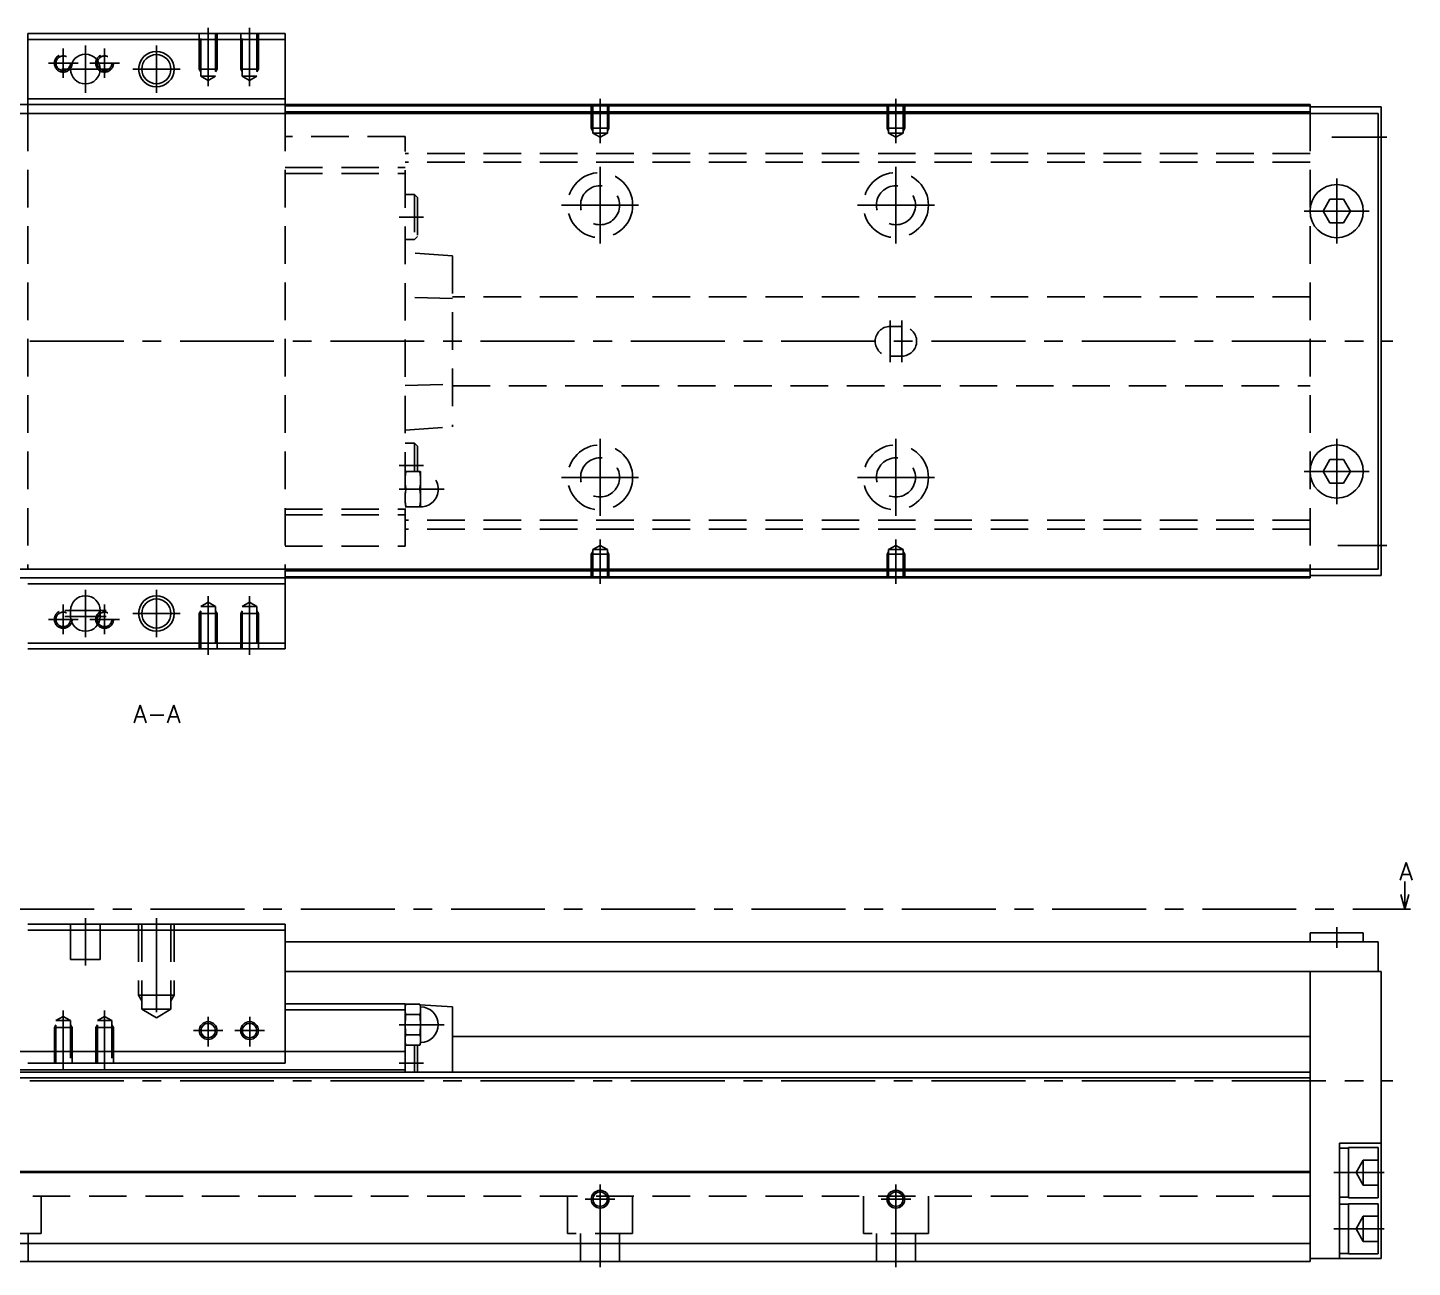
# Model space of a CAD drawing. Extents: x -2 to 786, y -8 to 353.
# Drawn here: x 551.9 to 785.9, y 9 to 218.5 of the extents above; entities that cross this region are included whole.
import ezdxf

# ---------------------------------------------------------------- set-up
doc = ezdxf.new("R2010")
doc.units = 0
doc.header["$LTSCALE"] = 0.5
doc.linetypes.add('CENTER', pattern=[50.8, 31.75, -6.35, 6.35, -6.35])
doc.linetypes.add('DASHED', pattern=[19.05, 12.7, -6.35])
for name, color, linetype in [('MSM_CENTER', 1, 'CENTER'), ('MSM_CONTINUOUS', 7, 'CONTINUOUS'), ('MSM_DASHED', 4, 'DASHED'), ('MSM_NARROW', 5, 'CONTINUOUS'), ('MSM_PART_NUMBER', 7, 'CONTINUOUS')]:
    doc.layers.add(name, color=color, linetype=linetype)
doc.styles.get("Standard").update_dxf_attribs({"font": 'txt.shx', "height": 3, "bigfont": 'bigfont.shx'})

msp = doc.modelspace()

# ---------------------------------------------------------------- linework, layer by layer
at = {"layer": 'MSM_CENTER'}
for p, q in [((582.42, 208.59), (582.42, 218.5)), ((589.42, 208.59), (589.42, 218.5)), ((561.67, 207.5), (561.67, 215.5)), ((573.67, 207.5), (573.67, 215.5)), ((557.92, 210), (557.92, 215)), ((564.92, 210), (564.92, 215)), ((555.42, 212.5), (560.42, 212.5)), ((557.67, 211.5), (565.67, 211.5)), ((562.42, 212.5), (567.42, 212.5)), ((569.67, 211.5), (577.67, 211.5)), ((648.67, 198.99), (648.67, 206.5)), ((698.67, 198.99), (698.67, 206.5)), ((772.34, 200), (781.67, 200)), ((772.34, 200), (781.67, 200)), ((648.67, 182), (648.67, 195)), ((698.67, 182), (698.67, 195)), ((773.17, 182), (773.17, 193)), ((773.17, 182), (773.17, 193)), ((642.17, 188.5), (655.17, 188.5)), ((692.17, 188.5), (705.17, 188.5)), ((767.67, 187.5), (778.67, 187.5)), ((767.67, 187.5), (778.67, 187.5)), ((618.82, 186.5), (614.72, 186.5)), ((697.67, 162), (697.67, 169)), ((699.67, 162), (699.67, 169)), ((323.67, 165.5), (782.67, 165.5)), ((648.67, 136), (648.67, 149)), ((698.67, 136), (698.67, 149)), ((773.17, 138), (773.17, 149)), ((773.17, 138), (773.17, 149)), ((618.82, 144.5), (614.72, 144.5)), ((767.67, 143.5), (778.67, 143.5)), ((767.67, 143.5), (778.67, 143.5)), ((622.32, 140.5), (614.72, 140.5)), ((642.17, 142.5), (655.17, 142.5)), ((692.17, 142.5), (705.17, 142.5)), ((648.67, 124.5), (648.67, 132.01)), ((698.67, 124.5), (698.67, 132.01)), ((773.34, 131), (781.67, 131)), ((773.34, 131), (781.67, 131)), ((561.67, 115.5), (561.67, 123.5)), ((573.67, 115.5), (573.67, 123.5)), ((582.42, 112.5), (582.42, 122.41)), ((589.42, 112.5), (589.42, 122.41)), ((557.92, 116), (557.92, 121)), ((558.17, 120), (565.17, 120)), ((564.92, 116), (564.92, 121)), ((569.67, 119.5), (577.67, 119.5)), ((555.42, 118.5), (560.42, 118.5)), ((558.17, 119), (565.17, 119)), ((562.42, 118.5), (567.42, 118.5)), ((318.67, 69.5), (785.67, 69.5)), ((561.67, 68), (561.67, 60)), ((573.67, 68), (573.67, 50.18)), ((773.17, 66.5), (773.17, 63)), ((773.17, 66.5), (773.17, 63)), ((557.92, 52.41), (557.92, 42.5)), ((564.92, 52.41), (564.92, 42.5)), ((582.42, 46.33), (582.42, 51.33)), ((589.48, 46.33), (589.48, 51.33)), ((622.32, 50), (614.72, 50)), ((584.92, 49), (579.92, 49)), ((591.92, 49), (586.92, 49)), ((618.82, 43.5), (614.72, 43.5)), ((323.67, 40.5), (782.67, 40.5)), ((772.67, 25), (781.17, 25)), ((772.67, 25), (781.17, 25)), ((648.67, 23), (648.67, 9)), ((698.67, 23), (698.67, 9)), ((646.17, 20.5), (651.17, 20.5)), ((696.17, 20.5), (701.17, 20.5)), ((772.67, 15.5), (781.17, 15.5)), ((772.67, 15.5), (781.17, 15.5))]:
    msp.add_line(p, q, dxfattribs=at)
at = {"layer": 'MSM_CONTINUOUS'}
for p, q in [((551.92, 217.5), (551.92, 204)), ((551.92, 217.5), (595.42, 217.5)), ((551.92, 216.5), (595.42, 216.5)), ((595.42, 217.5), (595.42, 204)), ((551.92, 206.5), (595.42, 206.5)), ((780.17, 204), (365.17, 204)), ((768.67, 205.5), (378.67, 205.5)), ((551.92, 205.5), (595.42, 205.5)), ((768.67, 205.3), (595.42, 205.3)), ((768.67, 204.3), (595.42, 204.3)), ((768.67, 205.5), (768.67, 204)), ((768.67, 205.5), (768.67, 204)), ((780.67, 205.1), (768.67, 205.1)), ((780.67, 205.1), (768.67, 205.1)), ((780.17, 204), (780.17, 127)), ((780.17, 204), (780.17, 127)), ((780.67, 205.1), (780.67, 125.9)), ((780.67, 205.1), (780.67, 125.9)), ((772.01, 189.5), (770.86, 187.5)), ((772.01, 189.5), (770.86, 187.5)), ((770.86, 187.5), (772.01, 185.5)), ((770.86, 187.5), (772.01, 185.5)), ((774.32, 189.5), (772.01, 189.5)), ((774.32, 189.5), (772.01, 189.5)), ((775.48, 187.5), (774.32, 189.5)), ((775.48, 187.5), (774.32, 189.5)), ((774.32, 185.5), (775.48, 187.5)), ((774.32, 185.5), (775.48, 187.5)), ((772.01, 185.5), (774.32, 185.5)), ((772.01, 185.5), (774.32, 185.5)), ((772.01, 145.5), (770.86, 143.5)), ((772.01, 145.5), (770.86, 143.5)), ((774.32, 145.5), (772.01, 145.5)), ((774.32, 145.5), (772.01, 145.5)), ((775.48, 143.5), (774.32, 145.5)), ((775.48, 143.5), (774.32, 145.5)), ((770.86, 143.5), (772.01, 141.5)), ((770.86, 143.5), (772.01, 141.5)), ((774.32, 141.5), (775.48, 143.5)), ((774.32, 141.5), (775.48, 143.5)), ((772.01, 141.5), (774.32, 141.5)), ((772.01, 141.5), (774.32, 141.5)), ((780.17, 127), (365.17, 127)), ((595.42, 127), (595.42, 113.5)), ((768.67, 126.7), (595.42, 126.7)), ((768.67, 127), (768.67, 125.5)), ((768.67, 127), (768.67, 125.5)), ((768.67, 125.5), (378.67, 125.5)), ((551.92, 125.5), (595.42, 125.5)), ((551.92, 124.5), (595.42, 124.5)), ((768.67, 125.7), (595.42, 125.7)), ((780.67, 125.9), (768.67, 125.9)), ((780.67, 125.9), (768.67, 125.9)), ((559.17, 120), (559.17, 119)), ((564.17, 119), (564.17, 120)), ((551.92, 114.5), (595.42, 114.5)), ((595.42, 113.5), (551.92, 113.5)), ((784.67, 69.5), (784.67, 74.23)), ((784.67, 69.5), (784, 72)), ((785.34, 72), (784.67, 69.5)), ((551.92, 67), (595.42, 67)), ((551.92, 66), (595.42, 66)), ((595.42, 43.5), (595.42, 67)), ((780.17, 64), (595.42, 64)), ((768.67, 65.5), (768.67, 64)), ((768.67, 65.5), (777.67, 65.5)), ((768.67, 65.5), (768.67, 64)), ((768.67, 65.5), (777.67, 65.5)), ((777.67, 64), (777.67, 65.5)), ((777.67, 64), (777.67, 65.5)), ((780.17, 64), (780.17, 59)), ((780.17, 64), (780.17, 59)), ((780.67, 59), (595.42, 59)), ((768.67, 59), (768.67, 10)), ((768.67, 59), (768.67, 10)), ((780.67, 59), (780.67, 10.5)), ((780.67, 59), (780.67, 10.5)), ((595.42, 53.5), (615.72, 53.5)), ((595.42, 52.5), (615.72, 52.5)), ((615.72, 53.5), (616.29, 53.46)), ((615.72, 53.5), (615.72, 42)), ((615.84, 53.46), (615.72, 53)), ((615.72, 52.41), (615.72, 52.6)), ((615.84, 53.46), (618.19, 53.46)), ((615.84, 51.73), (618.19, 51.73)), ((618.32, 53), (618.19, 53.46)), ((618.22, 53.34), (623.72, 53)), ((618.32, 47), (618.32, 53)), ((623.72, 53), (623.72, 42)), ((615.72, 47), (615.84, 46.54)), ((615.84, 48.27), (618.19, 48.27)), ((618.19, 46.54), (618.32, 47)), ((768.67, 48), (623.72, 48)), ((531.62, 45.5), (615.72, 45.5)), ((615.84, 46.54), (618.19, 46.54)), ((617.32, 46.54), (617.32, 42)), ((617.82, 46.54), (617.82, 42)), ((531.62, 42.4), (615.72, 42.4)), ((551.92, 43.5), (595.42, 43.5)), ((768.67, 42), (378.67, 42)), ((768.67, 41), (378.67, 41)), ((773.67, 30), (773.67, 10.5)), ((780.67, 30), (773.67, 30)), ((773.67, 30), (773.67, 10.5)), ((780.67, 30), (773.67, 30)), ((775.17, 29.15), (773.67, 29.15)), ((775.17, 29.15), (773.67, 29.15)), ((780.17, 29.25), (775.17, 29.25)), ((775.17, 29.25), (775.17, 20.75)), ((780.17, 29.25), (775.17, 29.25)), ((775.17, 29.25), (775.17, 20.75)), ((780.17, 29.25), (780.17, 20.75)), ((780.17, 29.25), (780.17, 20.75)), ((768.67, 25.2), (378.67, 25.2)), ((768.67, 25), (378.67, 25)), ((773.67, 20.85), (775.17, 20.85)), ((773.67, 20.85), (775.17, 20.85)), ((775.17, 19.65), (773.67, 19.65)), ((775.17, 19.65), (773.67, 19.65)), ((775.17, 20.75), (780.17, 20.75)), ((775.17, 20.75), (780.17, 20.75)), ((780.17, 19.75), (775.17, 19.75)), ((775.17, 19.75), (775.17, 11.25)), ((780.17, 19.75), (775.17, 19.75)), ((775.17, 19.75), (775.17, 11.25)), ((780.17, 19.75), (780.17, 11.25)), ((780.17, 19.75), (780.17, 11.25)), ((768.67, 13), (378.67, 13)), ((768.67, 10), (378.67, 10)), ((768.67, 10.5), (780.67, 10.5)), ((768.67, 10.5), (780.67, 10.5)), ((773.67, 11.35), (775.17, 11.35)), ((773.67, 11.35), (775.17, 11.35)), ((775.17, 11.25), (780.17, 11.25)), ((775.17, 11.25), (780.17, 11.25))]:
    msp.add_line(p, q, dxfattribs=at)
for centre, radius in [((561.67, 211.5), 2.5), ((573.67, 211.5), 2.46), ((773.17, 187.5), 4.5), ((773.17, 187.5), 4.5), ((773.17, 143.5), 4.5), ((773.17, 143.5), 4.5), ((573.67, 119.5), 2.46), ((582.42, 49), 1.23), ((589.42, 49), 1.23), ((648.67, 20.5), 1.23), ((698.67, 20.5), 1.23)]:
    msp.add_circle(centre, radius, dxfattribs=at)
for centre, radius, start, end in [((561.67, 120), 2.5, 0, 180), ((561.67, 119), 2.5, 180, 0), ((618.79, 52.6), 3.08, 163.6571, 196.3429), ((627.84, 50), 12.12, 171.7868, 188.2132), ((615.24, 52.6), 3.08, 343.6571, 16.3429), ((606.19, 50), 12.12, 351.7868, 8.2132), ((618.32, 50), 3, 270, 90), ((618.79, 47.4), 3.08, 163.6571, 196.3429), ((615.24, 47.4), 3.08, 343.6571, 16.3429)]:
    msp.add_arc(centre, radius, start, end, dxfattribs=at)
at = {"layer": 'MSM_DASHED'}
for p, q in [((580.92, 217.5), (580.92, 211.5)), ((581.19, 210.3), (581.19, 217.5)), ((583.65, 217.5), (583.65, 210.3)), ((583.92, 217.5), (583.92, 211.5)), ((587.92, 217.5), (587.92, 211.5)), ((588.19, 210.3), (588.19, 217.5)), ((590.65, 217.5), (590.65, 210.3)), ((590.92, 217.5), (590.92, 211.5)), ((583.92, 211.5), (580.92, 211.5)), ((581.19, 211.03), (580.92, 211.5)), ((583.65, 211.03), (583.92, 211.5)), ((590.92, 211.5), (587.92, 211.5)), ((588.19, 211.03), (587.92, 211.5)), ((590.65, 211.03), (590.92, 211.5)), ((583.65, 210.3), (581.19, 210.3)), ((582.42, 209.59), (581.19, 210.3)), ((583.65, 210.3), (582.42, 209.59)), ((590.65, 210.3), (588.19, 210.3)), ((589.42, 209.59), (588.19, 210.3)), ((590.65, 210.3), (589.42, 209.59)), ((551.92, 204), (551.92, 127)), ((595.42, 204), (595.42, 127)), ((647.17, 205.5), (647.17, 201.5)), ((647.44, 205.5), (647.44, 200.7)), ((649.9, 200.7), (649.9, 205.5)), ((650.17, 205.5), (650.17, 201.5)), ((697.17, 205.5), (697.17, 201.5)), ((697.44, 205.5), (697.44, 200.7)), ((699.9, 200.7), (699.9, 205.5)), ((700.17, 205.5), (700.17, 201.5)), ((768.67, 204), (768.67, 127)), ((768.67, 204), (768.67, 127)), ((647.17, 201.5), (650.17, 201.5)), ((647.44, 201.03), (647.17, 201.5)), ((649.9, 201.03), (650.17, 201.5)), ((697.17, 201.5), (700.17, 201.5)), ((697.44, 201.03), (697.17, 201.5)), ((699.9, 201.03), (700.17, 201.5)), ((615.72, 200.1), (595.42, 200.1)), ((615.72, 130.9), (615.72, 200.1)), ((647.44, 200.7), (649.9, 200.7)), ((647.44, 200.7), (648.67, 199.99)), ((648.67, 199.99), (649.9, 200.7)), ((697.44, 200.7), (699.9, 200.7)), ((697.44, 200.7), (698.67, 199.99)), ((698.67, 199.99), (699.9, 200.7)), ((768.67, 197.25), (615.72, 197.25)), ((595.42, 194.85), (615.72, 194.85)), ((768.67, 195.75), (615.72, 195.75)), ((595.42, 193.85), (615.72, 193.85)), ((617.32, 190.3), (615.72, 190.3)), ((617.32, 190.3), (617.32, 182.7)), ((617.82, 189.8), (617.32, 190.3)), ((617.82, 189.8), (617.82, 183.2)), ((615.72, 182.7), (617.32, 182.7)), ((617.32, 182.7), (617.82, 183.2)), ((623.72, 179.94), (615.72, 180.5)), ((623.72, 179.94), (623.72, 151.06)), ((623.72, 172.73), (615.72, 172.98)), ((768.67, 173), (623.72, 173)), ((699.67, 168), (697.67, 168)), ((697.67, 163), (699.67, 163)), ((615.72, 158.02), (623.72, 158.27)), ((623.72, 158), (768.67, 158)), ((615.72, 150.5), (623.72, 151.06)), ((617.32, 148.3), (615.72, 148.3)), ((617.82, 147.8), (617.32, 148.3)), ((617.32, 148.3), (617.32, 143.5)), ((617.82, 147.8), (617.82, 143.5)), ((618.32, 143.5), (615.72, 143.5)), ((618.32, 137.5), (618.32, 143.5)), ((615.84, 140.5), (618.19, 140.5)), ((595.42, 137.15), (615.72, 137.15)), ((595.42, 136.15), (615.72, 136.15)), ((615.72, 137.5), (618.32, 137.5)), ((768.67, 135.25), (615.72, 135.25)), ((768.67, 133.75), (615.72, 133.75)), ((595.42, 130.9), (615.72, 130.9)), ((647.44, 129.97), (647.17, 129.5)), ((647.17, 129.5), (650.17, 129.5)), ((647.17, 125.5), (647.17, 129.5)), ((648.67, 131.01), (647.44, 130.3)), ((647.44, 130.3), (649.9, 130.3)), ((647.44, 130.3), (647.44, 125.5)), ((649.9, 130.3), (648.67, 131.01)), ((649.9, 125.5), (649.9, 130.3)), ((649.9, 129.97), (650.17, 129.5)), ((650.17, 125.5), (650.17, 129.5)), ((697.44, 129.97), (697.17, 129.5)), ((697.17, 129.5), (700.17, 129.5)), ((697.17, 125.5), (697.17, 129.5)), ((698.67, 131.01), (697.44, 130.3)), ((697.44, 130.3), (699.9, 130.3)), ((697.44, 130.3), (697.44, 125.5)), ((699.9, 130.3), (698.67, 131.01)), ((699.9, 125.5), (699.9, 130.3)), ((699.9, 129.97), (700.17, 129.5)), ((700.17, 125.5), (700.17, 129.5)), ((581.19, 119.97), (580.92, 119.5)), ((583.92, 119.5), (580.92, 119.5)), ((580.92, 113.5), (580.92, 119.5)), ((581.19, 120.7), (582.42, 121.41)), ((581.19, 113.5), (581.19, 120.7)), ((581.19, 120.7), (583.65, 120.7)), ((582.42, 121.41), (583.65, 120.7)), ((583.65, 120.7), (583.65, 113.5)), ((583.65, 119.97), (583.92, 119.5)), ((583.92, 113.5), (583.92, 119.5)), ((588.19, 119.97), (587.92, 119.5)), ((590.92, 119.5), (587.92, 119.5)), ((587.92, 113.5), (587.92, 119.5)), ((588.19, 120.7), (589.42, 121.41)), ((588.19, 113.5), (588.19, 120.7)), ((588.19, 120.7), (590.65, 120.7)), ((589.42, 121.41), (590.65, 120.7)), ((590.65, 120.7), (590.65, 113.5)), ((590.65, 119.97), (590.92, 119.5)), ((590.92, 113.5), (590.92, 119.5)), ((559.17, 61), (559.17, 67)), ((564.17, 67), (564.17, 61)), ((570.67, 67), (570.67, 55)), ((571.21, 67), (571.21, 52.6)), ((576.12, 67), (576.12, 52.6)), ((576.67, 67), (576.67, 55)), ((564.17, 61), (559.17, 61)), ((570.67, 55), (576.67, 55)), ((570.67, 55), (571.21, 54.06)), ((576.67, 55), (576.12, 54.06)), ((571.21, 52.6), (576.12, 52.6)), ((571.21, 52.6), (573.67, 51.18)), ((576.12, 52.6), (573.67, 51.18)), ((556.69, 49.97), (556.42, 49.5)), ((556.42, 43.5), (556.42, 49.5)), ((556.42, 49.5), (559.42, 49.5)), ((556.69, 50.7), (557.92, 51.41)), ((556.69, 43.5), (556.69, 50.7)), ((559.15, 50.7), (556.69, 50.7)), ((557.92, 51.41), (559.15, 50.7)), ((559.15, 50.7), (559.15, 43.5)), ((559.15, 49.97), (559.42, 49.5)), ((559.42, 43.5), (559.42, 49.5)), ((563.69, 49.97), (563.42, 49.5)), ((563.42, 43.5), (563.42, 49.5)), ((563.42, 49.5), (566.42, 49.5)), ((563.69, 50.7), (564.92, 51.41)), ((563.69, 43.5), (563.69, 50.7)), ((566.15, 50.7), (563.69, 50.7)), ((564.92, 51.41), (566.15, 50.7)), ((566.15, 50.7), (566.15, 43.5)), ((566.15, 49.97), (566.42, 49.5)), ((566.42, 43.5), (566.42, 49.5)), ((777.67, 27.12), (776.44, 25)), ((777.67, 27.12), (776.44, 25)), ((777.67, 22.88), (777.67, 27.12)), ((780.17, 27.12), (777.67, 27.12)), ((777.67, 22.88), (777.67, 27.12)), ((780.17, 27.12), (777.67, 27.12)), ((777.67, 22.88), (776.44, 25)), ((777.67, 22.88), (776.44, 25)), ((777.67, 25), (780.17, 25)), ((777.67, 25), (780.17, 25)), ((780.17, 22.88), (777.67, 22.88)), ((780.17, 22.88), (777.67, 22.88)), ((768.67, 21), (378.67, 21)), ((554.17, 14.7), (554.17, 21)), ((643.17, 21), (643.17, 14.7)), ((654.17, 14.7), (654.17, 21)), ((693.17, 21), (693.17, 14.7)), ((704.17, 14.7), (704.17, 21)), ((777.67, 17.62), (776.44, 15.5)), ((777.67, 17.62), (776.44, 15.5)), ((777.67, 13.38), (777.67, 17.62)), ((780.17, 17.62), (777.67, 17.62)), ((777.67, 13.38), (777.67, 17.62)), ((780.17, 17.62), (777.67, 17.62)), ((554.17, 14.7), (543.17, 14.7)), ((551.97, 10), (551.97, 14.7)), ((654.17, 14.7), (643.17, 14.7)), ((645.37, 14.7), (645.37, 10)), ((651.97, 10), (651.97, 14.7)), ((704.17, 14.7), (693.17, 14.7)), ((695.37, 14.7), (695.37, 10)), ((701.97, 10), (701.97, 14.7)), ((777.67, 13.38), (776.44, 15.5)), ((777.67, 13.38), (776.44, 15.5)), ((777.67, 15.5), (780.17, 15.5)), ((777.67, 15.5), (780.17, 15.5)), ((780.17, 13.38), (777.67, 13.38)), ((780.17, 13.38), (777.67, 13.38))]:
    msp.add_line(p, q, dxfattribs=at)
for centre, radius in [((557.92, 212.5), 1.5), ((557.92, 212.5), 1.23), ((564.92, 212.5), 1.5), ((564.92, 212.5), 1.23), ((648.67, 188.5), 5.5), ((698.67, 188.5), 5.5), ((648.67, 188.5), 3.3), ((698.67, 188.5), 3.3), ((648.67, 142.5), 5.5), ((698.67, 142.5), 5.5), ((648.67, 142.5), 3.3), ((698.67, 142.5), 3.3), ((557.92, 118.5), 1.5), ((557.92, 118.5), 1.23), ((564.92, 118.5), 1.5), ((564.92, 118.5), 1.23)]:
    msp.add_circle(centre, radius, dxfattribs=at)
for centre, radius, start, end in [((697.67, 165.5), 2.5, 90, 270), ((699.67, 165.5), 2.5, 270, 90), ((624.82, 142), 9.11, 170.5216, 189.4784), ((609.21, 142), 9.11, 350.5216, 9.4784), ((618.32, 140.5), 3, 270, 90), ((624.82, 139), 9.11, 170.5216, 189.4784), ((609.21, 139), 9.11, 350.5216, 9.4784)]:
    msp.add_arc(centre, radius, start, end, dxfattribs=at)
at = {"layer": 'MSM_NARROW'}
for centre, radius in [((573.67, 211.5), 3), ((573.67, 119.5), 3), ((582.42, 49), 1.5), ((589.42, 49), 1.5), ((648.67, 20.5), 1.5), ((698.67, 20.5), 1.5)]:
    msp.add_circle(centre, radius, dxfattribs=at)

# ---------------------------------------------------------------- texts
at = {"layer": 'MSM_PART_NUMBER'}
for s, p in [('A-A', (569.78, 101.03)), ('A', (783.76, 74.41))]:
    msp.add_text(s, height=3, dxfattribs=at).set_placement(p)

doc.saveas('drawing.dxf')
